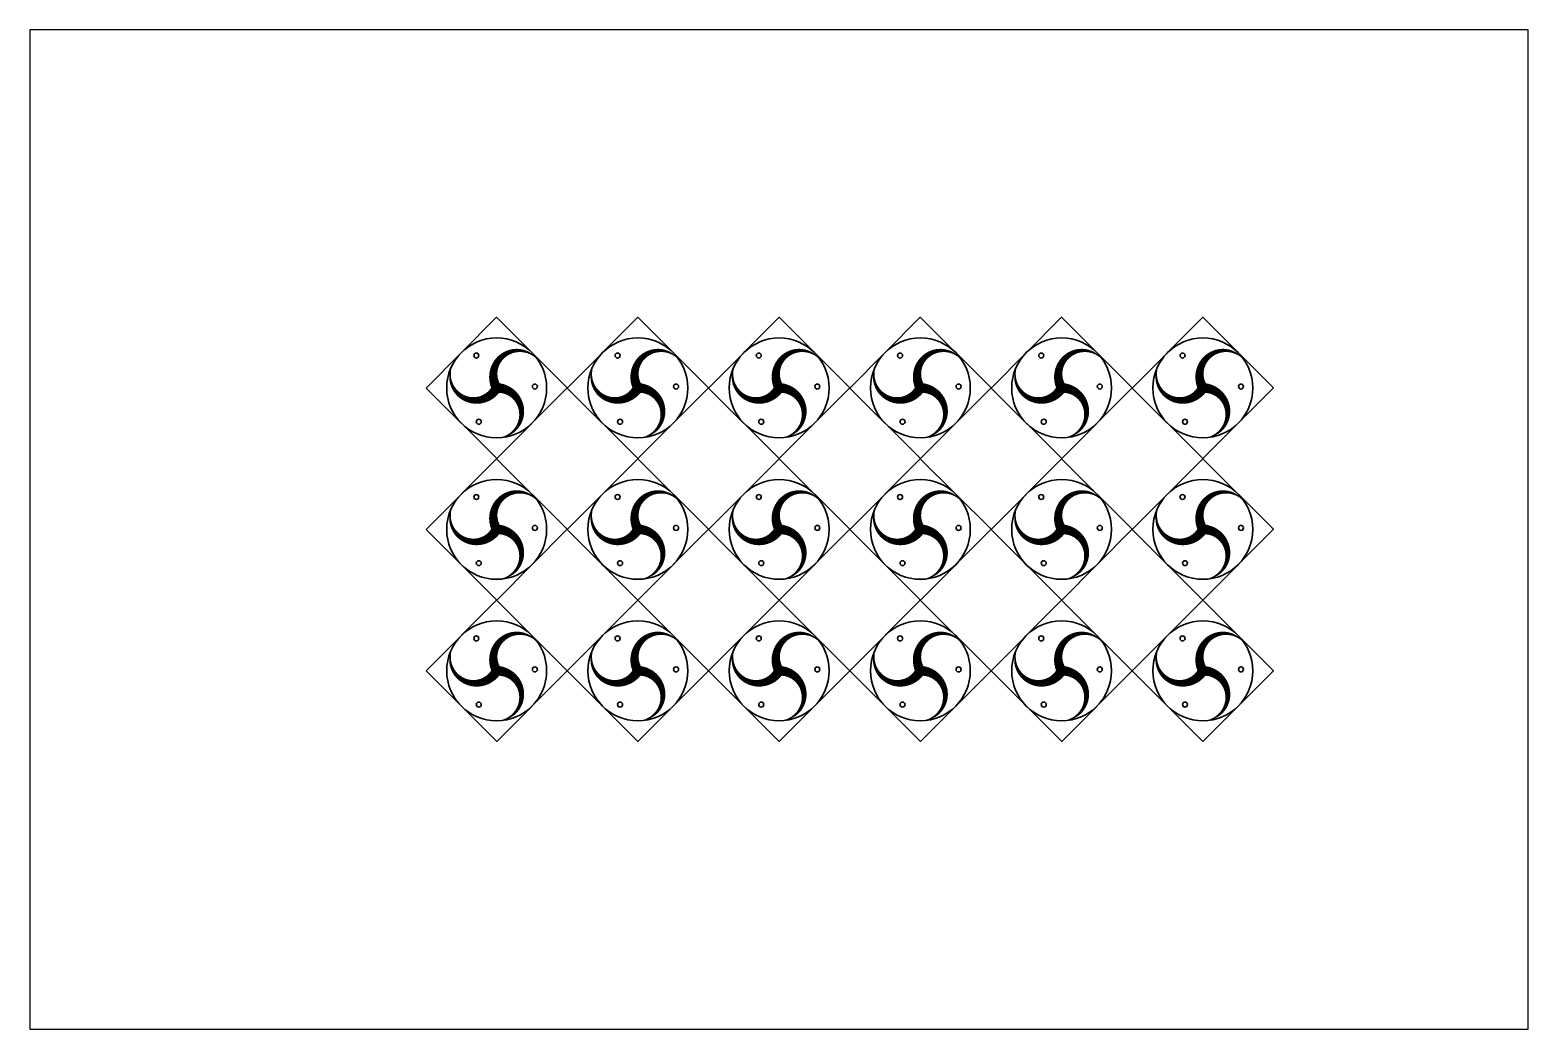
# Model space of a CAD drawing. Header units: millimetres. Extents: x 0 to 60, y 0 to 40.
import ezdxf

# ---------------------------------------------------------------- set-up
doc = ezdxf.new("R2010")
doc.units = ezdxf.units.MM
doc.layers.add('粗直线', color=7, linetype='Continuous', lineweight=30)

# ---------------------------------------------------------------- blocks, each defined once
blk = doc.blocks.new('*U7')
blk.add_lwpolyline([(-2.828, -0.003), (0.003, -2.828), (2.828, 0.003), (-0.003, 2.828)], close=True)
for points in [[(0, 0, 0.4, 0, -0.988221), (-1.744, 0.979, 0, 0, -0.389537), (-0.814, 1.296, 0, 0, -0.830587)], [(0, 0, 0.4, 0, -0.988221), (1.72, 1.02, 0, 0, -0.389537), (1.529, 0.057, 0, 0, -0.830587)], [(0, 0, 0.4, 0, -0.988221), (0.024, -2, 0, 0, -0.389537), (-0.715, -1.353, 0, 0, -0.830587)]]:
    blk.add_lwpolyline(points, format="xyseb")
at = {"layer": '粗直线', "lineweight": 30}
for centre, radius in [((0, 0), 2), ((-0.814, 1.296), 0.1), ((1.529, 0.057), 0.1), ((-0.715, -1.353), 0.1)]:
    blk.add_circle(centre, radius, dxfattribs=at)
blk = doc.blocks.new('*U8')
at = {"layer": '粗直线', "color": 0, "linetype": 'ByBlock', "lineweight": -2, "transparency": 16777216}
for p in [(0, 11.325), (5.657, 11.325), (11.314, 11.325), (16.971, 11.325), (22.627, 11.325), (28.284, 11.325), (0, 5.662), (5.657, 5.662), (11.314, 5.662), (16.971, 5.662), (22.627, 5.662), (28.284, 5.662), (0, 0), (5.657, 0), (11.314, 0), (16.971, 0), (22.627, 0), (28.284, 0)]:
    blk.add_blockref('*U7', p, dxfattribs=at)

msp = doc.modelspace()

# ---------------------------------------------------------------- linework, layer by layer
msp.add_lwpolyline([(0, 0), (60, 0), (60, 40), (0, 40)], close=True)

# ---------------------------------------------------------------- block references
at = {"layer": '粗直线', "lineweight": 30}
msp.add_blockref('*U8', (18.692, 14.343), dxfattribs=at)

doc.saveas('drawing.dxf')
